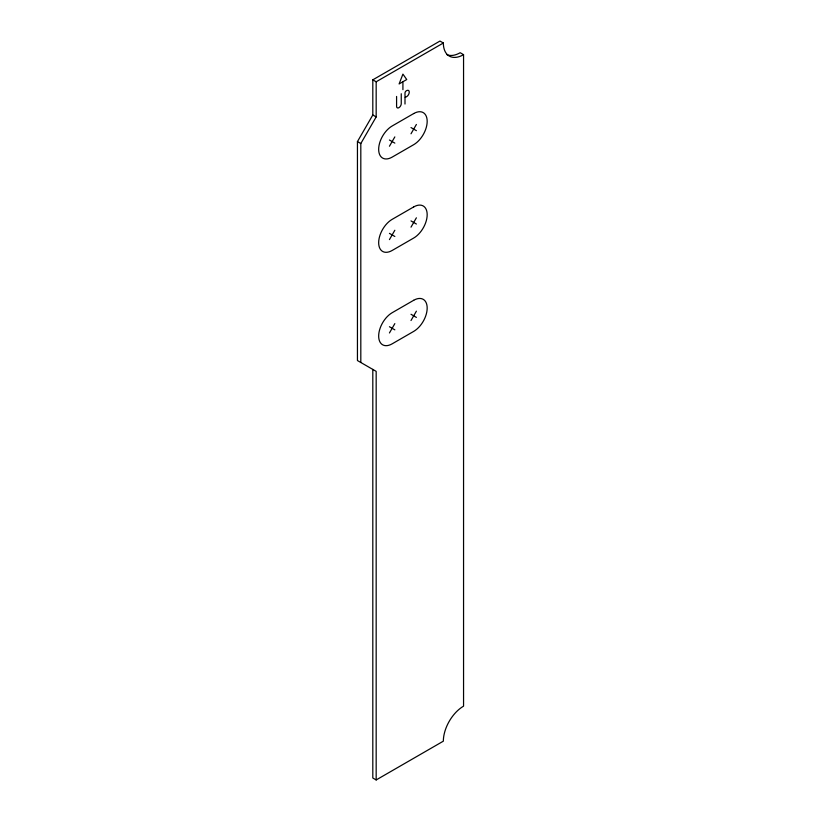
<?xml version="1.0" encoding="UTF-8"?>
<svg xmlns="http://www.w3.org/2000/svg" width="821" height="821" viewBox="0 0 821 821"><rect width="100%" height="100%" fill="white"/><g stroke="black" fill="none" stroke-linecap="round" stroke-linejoin="round"><path stroke-width="1.23" d="M376.172 779.95L376.172 371.359L357.443 360.542L357.443 141.592L372.806 114.991L372.806 79.832L439.974 41.05L443.35 43A28.581 16.502 -60 0 0 463.557 54.668L463.557 706.163A28.581 16.502 -60 0 0 443.35 741.168L376.172 779.95L372.806 778L372.806 369.409M360.809 362.482L360.809 143.542L376.172 116.931L376.172 81.782L443.35 43M389.441 146.23L394.839 136.902M411.003 133.782L416.391 124.453M389.441 239.599L394.839 230.26M411.003 227.15L416.391 217.811M389.441 332.957L394.839 323.618M411.003 320.508L416.391 311.169M402.649 81.905L399.109 83.947L402.916 74.116L406.734 79.545L402.916 81.751L402.916 89.674M405.266 97.432L406.652 96.632A3.674 2.124 -60 0 0 409.248 92.126A3.674 2.124 -60 0 0 406.652 90.628L406.262 90.864A1.786 1.037 -60 0 0 404.999 93.05L404.999 104.041M463.557 54.668L460.191 52.718A28.581 16.502 -60 0 1 446.85 54.617M372.806 79.832L376.172 81.782M411.003 127.563L416.391 130.672M372.806 114.991L376.172 116.931M389.441 140.011L394.839 143.121M357.443 141.592L360.809 143.542M411.003 220.921L416.391 224.03M389.441 233.369L394.839 236.479M411.003 314.279L416.391 317.399M389.441 326.727L394.839 329.837M401.253 93.748L401.253 103.641A3.294 1.899 -60 0 1 398.924 107.674A3.294 1.899 -60 0 1 396.584 106.33L396.584 96.437M413.702 113.555L392.14 126.003A19.057 11.001 -60 0 0 378.666 149.35A19.057 11.001 -60 0 0 392.14 157.129L413.702 144.681A19.057 11.001 -60 0 0 427.177 121.344A19.057 11.001 -60 0 0 413.702 113.555M413.702 206.923L392.14 219.361A19.057 11.001 -60 0 0 378.666 242.708A19.057 11.001 -60 0 0 392.14 250.487L413.702 238.039A19.057 11.001 -60 0 0 427.177 214.702A19.057 11.001 -60 0 0 413.702 206.923M413.702 300.281L392.14 312.729A19.057 11.001 -60 0 0 378.666 336.066A19.057 11.001 -60 0 0 392.14 343.845L413.702 331.397A19.057 11.001 -60 0 0 427.177 308.06A19.057 11.001 -60 0 0 413.702 300.281"/></g></svg>
